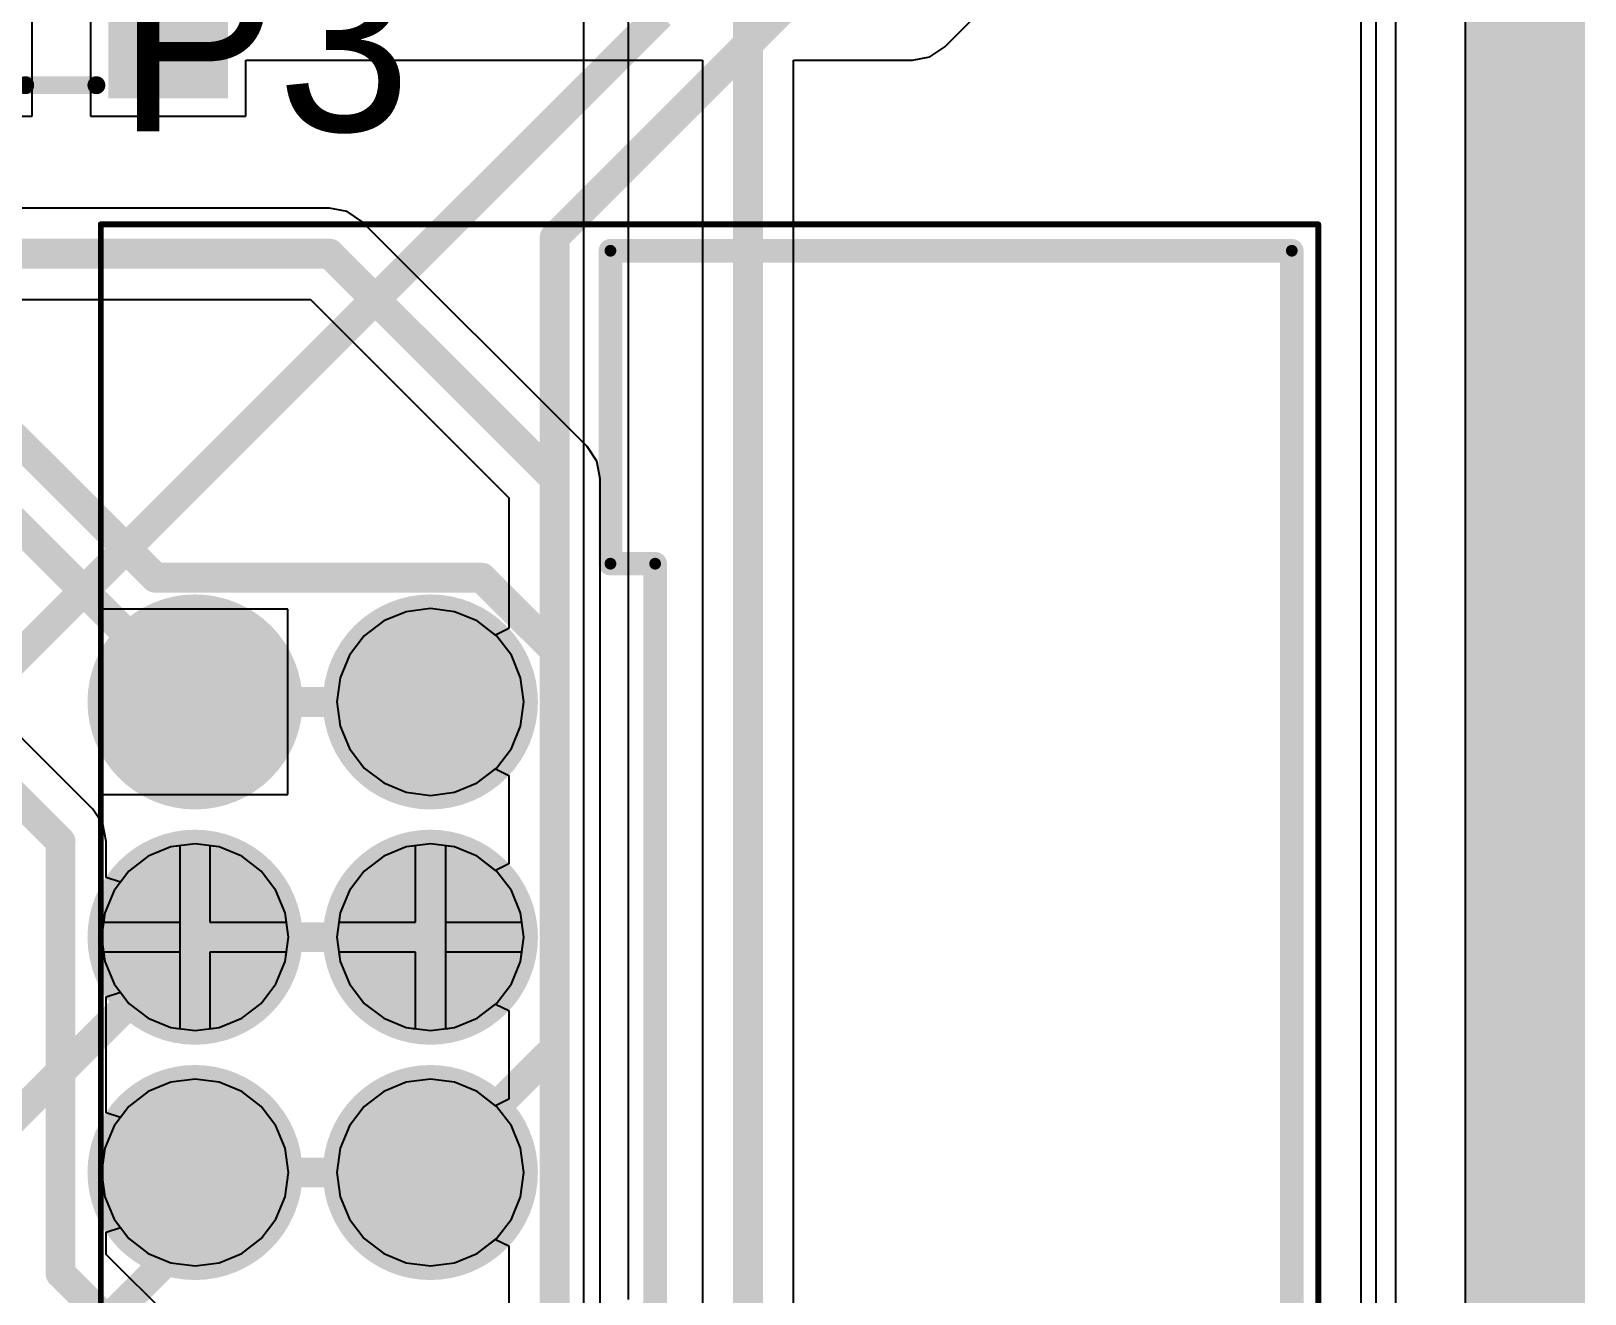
# Model space of a CAD drawing. Header units: millimetres. Extents: x 50.7 to 141.9, y 26.7 to 123.6.
# Drawn here: x 128.65 to 141.86, y 85.52 to 96.25 of the extents above; entities that cross this region are included whole.
import ezdxf

# ---------------------------------------------------------------- set-up
doc = ezdxf.new("R2010")
doc.units = ezdxf.units.MM
for name, color, linetype in [('BottomLayer', 5, 'Continuous'), ('BottomSolder', 6, 'Continuous'), ('InternalPlane1', 76, 'Continuous'), ('InternalPlane3', 216, 'Continuous'), ('Mechanical13', 56, 'Continuous'), ('Mechanical15', 56, 'Continuous'), ('MidLayer1', 16, 'Continuous'), ('MidLayer2', 76, 'Continuous'), ('MidLayer3', 90, 'Continuous'), ('MidLayer4', 156, 'Continuous'), ('MultiLayer', 9, 'Continuous'), ('TopLayer', 1, 'Continuous'), ('TopOverlay', 2, 'Continuous'), ('TopPaste', 8, 'Continuous'), ('TopSolder', 216, 'Continuous')]:
    doc.layers.add(name, color=color, linetype=linetype)

msp = doc.modelspace()

# ---------------------------------------------------------------- linework, layer by layer
at = {"layer": 'BottomLayer'}
for p, q in [((140.081, 122.174), (140.081, 78.105)), ((130.836, 91.339), (129.26, 91.339)), ((129.26, 91.339), (129.26, 89.763)), ((130.836, 89.763), (130.836, 91.339)), ((131.842, 91.318), (131.651, 91.239)), ((132.048, 91.345), (131.842, 91.318)), ((132.254, 91.318), (132.048, 91.345)), ((132.445, 91.239), (132.254, 91.318)), ((131.486, 91.113), (131.36, 90.948)), ((131.651, 91.239), (131.486, 91.113)), ((132.61, 91.113), (132.445, 91.239)), ((132.736, 90.948), (132.61, 91.113)), ((131.36, 90.948), (131.281, 90.757)), ((132.815, 90.757), (132.736, 90.948)), ((131.281, 90.757), (131.254, 90.551)), ((132.842, 90.551), (132.815, 90.757)), ((131.254, 90.551), (131.281, 90.345)), ((132.815, 90.345), (132.842, 90.551)), ((131.281, 90.345), (131.36, 90.154)), ((132.736, 90.154), (132.815, 90.345)), ((131.36, 90.154), (131.486, 89.989)), ((132.61, 89.989), (132.736, 90.154)), ((131.486, 89.989), (131.651, 89.863)), ((132.445, 89.863), (132.61, 89.989)), ((131.651, 89.863), (131.842, 89.784)), ((132.254, 89.784), (132.445, 89.863)), ((129.26, 89.763), (130.836, 89.763)), ((131.842, 89.784), (132.048, 89.757)), ((132.048, 89.757), (132.254, 89.784)), ((129.842, 89.318), (129.651, 89.239)), ((129.921, 89.329), (129.842, 89.318)), ((129.921, 88.678), (129.921, 89.329)), ((130.254, 89.318), (130.175, 89.329)), ((130.175, 89.329), (130.175, 88.678)), ((130.445, 89.239), (130.254, 89.318)), ((131.842, 89.318), (131.651, 89.239)), ((131.921, 89.329), (131.842, 89.318)), ((131.921, 88.678), (131.921, 89.329)), ((132.254, 89.318), (132.175, 89.329)), ((132.175, 89.329), (132.175, 88.678)), ((132.445, 89.239), (132.254, 89.318)), ((129.651, 89.239), (129.486, 89.113)), ((130.61, 89.113), (130.445, 89.239)), ((131.651, 89.239), (131.486, 89.113)), ((132.61, 89.113), (132.445, 89.239)), ((129.486, 89.113), (129.36, 88.948)), ((130.736, 88.948), (130.61, 89.113)), ((131.486, 89.113), (131.36, 88.948)), ((132.736, 88.948), (132.61, 89.113)), ((129.36, 88.948), (129.281, 88.757)), ((130.815, 88.757), (130.736, 88.948)), ((131.36, 88.948), (131.281, 88.757)), ((132.815, 88.757), (132.736, 88.948)), ((129.281, 88.757), (129.27, 88.678)), ((130.826, 88.678), (130.815, 88.757)), ((131.281, 88.757), (131.27, 88.678)), ((132.826, 88.678), (132.815, 88.757)), ((129.27, 88.678), (129.921, 88.678)), ((130.175, 88.678), (130.826, 88.678)), ((131.27, 88.678), (131.921, 88.678)), ((132.175, 88.678), (132.826, 88.678)), ((129.921, 88.424), (129.27, 88.424)), ((129.27, 88.424), (129.281, 88.345)), ((129.281, 88.345), (129.36, 88.154)), ((129.921, 87.773), (129.921, 88.424)), ((130.826, 88.424), (130.175, 88.424)), ((130.175, 88.424), (130.175, 87.773)), ((130.736, 88.154), (130.815, 88.345)), ((130.815, 88.345), (130.826, 88.424)), ((131.921, 88.424), (131.27, 88.424)), ((131.27, 88.424), (131.281, 88.345)), ((131.281, 88.345), (131.36, 88.154)), ((131.921, 87.773), (131.921, 88.424)), ((132.826, 88.424), (132.175, 88.424)), ((132.175, 88.424), (132.175, 87.773)), ((132.736, 88.154), (132.815, 88.345)), ((132.815, 88.345), (132.826, 88.424)), ((129.36, 88.154), (129.486, 87.989)), ((130.61, 87.989), (130.736, 88.154)), ((131.36, 88.154), (131.486, 87.989)), ((132.61, 87.989), (132.736, 88.154)), ((129.486, 87.989), (129.651, 87.863)), ((130.445, 87.863), (130.61, 87.989)), ((131.486, 87.989), (131.651, 87.863)), ((132.445, 87.863), (132.61, 87.989)), ((129.651, 87.863), (129.842, 87.784)), ((130.254, 87.784), (130.445, 87.863)), ((131.651, 87.863), (131.842, 87.784)), ((132.254, 87.784), (132.445, 87.863)), ((129.842, 87.784), (129.921, 87.773)), ((130.175, 87.773), (130.254, 87.784)), ((131.842, 87.784), (131.921, 87.773)), ((132.175, 87.773), (132.254, 87.784)), ((129.842, 87.318), (129.651, 87.239)), ((130.048, 87.345), (129.842, 87.318)), ((130.254, 87.318), (130.048, 87.345)), ((130.445, 87.239), (130.254, 87.318)), ((131.842, 87.318), (131.651, 87.239)), ((132.048, 87.345), (131.842, 87.318)), ((132.254, 87.318), (132.048, 87.345)), ((132.445, 87.239), (132.254, 87.318)), ((129.651, 87.239), (129.486, 87.113)), ((130.61, 87.113), (130.445, 87.239)), ((131.651, 87.239), (131.486, 87.113)), ((132.61, 87.113), (132.445, 87.239)), ((129.486, 87.113), (129.36, 86.948)), ((130.736, 86.948), (130.61, 87.113)), ((131.486, 87.113), (131.36, 86.948)), ((132.736, 86.948), (132.61, 87.113)), ((129.36, 86.948), (129.281, 86.757)), ((130.815, 86.757), (130.736, 86.948)), ((131.36, 86.948), (131.281, 86.757)), ((132.815, 86.757), (132.736, 86.948)), ((129.281, 86.757), (129.254, 86.551)), ((130.842, 86.551), (130.815, 86.757)), ((131.281, 86.757), (131.254, 86.551)), ((132.842, 86.551), (132.815, 86.757)), ((129.254, 86.551), (129.281, 86.345)), ((130.815, 86.345), (130.842, 86.551)), ((131.254, 86.551), (131.281, 86.345)), ((132.815, 86.345), (132.842, 86.551)), ((129.281, 86.345), (129.36, 86.154)), ((130.736, 86.154), (130.815, 86.345)), ((131.281, 86.345), (131.36, 86.154)), ((132.736, 86.154), (132.815, 86.345)), ((129.36, 86.154), (129.486, 85.989)), ((130.61, 85.989), (130.736, 86.154)), ((131.36, 86.154), (131.486, 85.989)), ((132.61, 85.989), (132.736, 86.154)), ((129.486, 85.989), (129.651, 85.863)), ((130.445, 85.863), (130.61, 85.989)), ((131.486, 85.989), (131.651, 85.863)), ((132.445, 85.863), (132.61, 85.989)), ((129.651, 85.863), (129.842, 85.784)), ((130.254, 85.784), (130.445, 85.863)), ((131.651, 85.863), (131.842, 85.784)), ((132.254, 85.784), (132.445, 85.863)), ((129.842, 85.784), (130.048, 85.757)), ((130.048, 85.757), (130.254, 85.784)), ((131.842, 85.784), (132.048, 85.757)), ((132.048, 85.757), (132.254, 85.784))]:
    msp.add_line(p, q, dxfattribs=at)
at = {"layer": 'BottomLayer', "const_width": 0.534}
for points in [[(131.781, 90.551, 1), (132.315, 90.551, 1)], [(129.781, 88.551, 1), (130.315, 88.551, 1)], [(131.781, 88.551, 1), (132.315, 88.551, 1)], [(129.781, 86.551, 1), (130.315, 86.551, 1)], [(131.781, 86.551, 1), (132.315, 86.551, 1)]]:
    msp.add_lwpolyline(points, format="xyb", close=True, dxfattribs=at)
at = {"layer": 'BottomLayer'}
msp.add_solid([(129.514, 91.085), (129.514, 90.017), (130.582, 91.085), (130.582, 90.017)], dxfattribs=at)
at = {"layer": 'BottomSolder', "const_width": 0.635}
for points in [[(131.73, 90.551, 1), (132.366, 90.551, 1)], [(129.73, 88.551, 1), (130.366, 88.551, 1)], [(131.73, 88.551, 1), (132.366, 88.551, 1)], [(129.73, 86.551, 1), (130.366, 86.551, 1)], [(131.73, 86.551, 1), (132.366, 86.551, 1)]]:
    msp.add_lwpolyline(points, format="xyb", close=True, dxfattribs=at)
at = {"layer": 'BottomSolder'}
msp.add_solid([(129.413, 91.186), (129.413, 89.916), (130.683, 91.186), (130.683, 89.916)], dxfattribs=at)
at = {"layer": 'InternalPlane1'}
msp.add_line((140.841, 121.918), (140.841, 77.419), dxfattribs=at)
at = {"layer": 'InternalPlane1', "const_width": 1.016}
msp.add_lwpolyline([(141.351, 76.909), (141.351, 122.129)], dxfattribs=at)
at = {"layer": 'InternalPlane1', "const_width": 0.914}
for points in [[(129.591, 90.551, 1), (130.505, 90.551, 1)], [(131.591, 90.551, 1), (132.505, 90.551, 1)], [(129.591, 88.551, 1), (130.505, 88.551, 1)], [(131.591, 88.551, 1), (132.505, 88.551, 1)], [(129.591, 86.551, 1), (130.505, 86.551, 1)], [(131.591, 86.551, 1), (132.505, 86.551, 1)]]:
    msp.add_lwpolyline(points, format="xyb", close=True, dxfattribs=at)
at = {"layer": 'InternalPlane3'}
msp.add_line((140.841, 121.918), (140.841, 77.419), dxfattribs=at)
at = {"layer": 'InternalPlane3', "const_width": 1.016}
msp.add_lwpolyline([(141.351, 76.909), (141.351, 122.129)], dxfattribs=at)
at = {"layer": 'InternalPlane3', "const_width": 0.914}
for points in [[(129.591, 90.551, 1), (130.505, 90.551, 1)], [(131.591, 90.551, 1), (132.505, 90.551, 1)], [(129.591, 88.551, 1), (130.505, 88.551, 1)], [(131.591, 88.551, 1), (132.505, 88.551, 1)], [(129.591, 86.551, 1), (130.505, 86.551, 1)], [(131.591, 86.551, 1), (132.505, 86.551, 1)]]:
    msp.add_lwpolyline(points, format="xyb", close=True, dxfattribs=at)
at = {"layer": 'Mechanical13', "const_width": 0.1}
for points in [[(133.578, 91.726), (133.578, 94.386)], [(133.578, 94.386), (139.368, 94.386)], [(139.368, 78.716), (139.368, 94.386)], [(133.578, 91.726), (133.958, 91.726)], [(133.958, 81.376), (133.958, 91.726)]]:
    msp.add_lwpolyline(points, dxfattribs=at)
at = {"layer": 'Mechanical13', "const_width": 0.05}
for points in [[(133.553, 94.386, 1), (133.603, 94.386, 1)], [(133.553, 94.386, 1), (133.603, 94.386, 1)], [(139.343, 94.386, 1), (139.393, 94.386, 1)], [(139.343, 94.386, 1), (139.393, 94.386, 1)], [(133.553, 91.726, 1), (133.603, 91.726, 1)], [(133.553, 91.726, 1), (133.603, 91.726, 1)], [(133.933, 91.726, 1), (133.983, 91.726, 1)], [(133.933, 91.726, 1), (133.983, 91.726, 1)]]:
    msp.add_lwpolyline(points, format="xyb", close=True, dxfattribs=at)
at = {"layer": 'Mechanical15', "const_width": 0.05}
for points in [[(129.248, 94.611), (139.593, 94.611)], [(129.248, 78.491), (129.248, 94.611)], [(139.593, 78.491), (139.593, 94.611)]]:
    msp.add_lwpolyline(points, dxfattribs=at)
at = {"layer": 'Mechanical15', "const_width": 0.025}
for points in [[(129.235, 94.611, 1), (129.26, 94.611, 1)], [(129.235, 94.611, 1), (129.26, 94.611, 1)], [(139.581, 94.611, 1), (139.605, 94.611, 1)], [(139.581, 94.611, 1), (139.605, 94.611, 1)]]:
    msp.add_lwpolyline(points, format="xyb", close=True, dxfattribs=at)
at = {"layer": 'MidLayer1', "const_width": 0.254}
for points in [[(124.416, 96.901), (129.71, 91.607)], [(124.206, 96.393), (130.048, 90.551)], [(129.71, 91.607), (132.485, 91.607)], [(132.485, 91.607), (133.104, 90.988)], [(133.104, 87.607), (133.104, 90.988)], [(130.048, 90.551), (132.048, 90.551)], [(128.111, 86.614), (130.048, 88.551)], [(130.048, 88.551), (132.048, 88.551)], [(132.048, 86.551), (133.104, 87.607)], [(130.048, 86.044), (130.048, 86.551)], [(130.048, 86.551), (132.048, 86.551)], [(128.992, 84.988), (130.048, 86.044)]]:
    msp.add_lwpolyline(points, dxfattribs=at)
at = {"layer": 'MidLayer1'}
for points, const_width in [([(129.647, 91.607, 1), (129.774, 91.607, 1)], 0.127), ([(129.647, 91.607, 1), (129.774, 91.607, 1)], 0.127), ([(132.422, 91.607, 1), (132.549, 91.607, 1)], 0.127), ([(132.422, 91.607, 1), (132.549, 91.607, 1)], 0.127), ([(133.041, 90.988, 1), (133.168, 90.988, 1)], 0.127), ([(133.041, 90.988, 1), (133.168, 90.988, 1)], 0.127), ([(131.781, 90.551, 1), (132.315, 90.551, 1)], 0.534), ([(129.984, 90.551, 1), (130.112, 90.551, 1)], 0.127), ([(129.984, 90.551, 1), (130.112, 90.551, 1)], 0.127), ([(131.985, 90.551, 1), (132.112, 90.551, 1)], 0.127), ([(129.781, 88.551, 1), (130.315, 88.551, 1)], 0.534), ([(131.781, 88.551, 1), (132.315, 88.551, 1)], 0.534), ([(129.984, 88.551, 1), (130.112, 88.551, 1)], 0.127), ([(129.984, 88.551, 1), (130.112, 88.551, 1)], 0.127), ([(131.985, 88.551, 1), (132.112, 88.551, 1)], 0.127), ([(133.041, 87.607, 1), (133.168, 87.607, 1)], 0.127), ([(133.041, 87.607, 1), (133.168, 87.607, 1)], 0.127), ([(129.781, 86.551, 1), (130.315, 86.551, 1)], 0.534), ([(131.781, 86.551, 1), (132.315, 86.551, 1)], 0.534), ([(129.984, 86.551, 1), (130.112, 86.551, 1)], 0.127), ([(129.984, 86.551, 1), (130.112, 86.551, 1)], 0.127), ([(131.985, 86.551, 1), (132.112, 86.551, 1)], 0.127), ([(131.985, 86.551, 1), (132.112, 86.551, 1)], 0.127), ([(129.984, 86.044, 1), (130.112, 86.044, 1)], 0.127), ([(129.984, 86.044, 1), (130.112, 86.044, 1)], 0.127)]:
    msp.add_lwpolyline(points, format="xyb", close=True, dxfattribs=dict(at, const_width=const_width))
msp.add_solid([(129.514, 91.085), (129.514, 90.017), (130.582, 91.085), (130.582, 90.017)], dxfattribs=at)
at = {"layer": 'MidLayer2', "const_width": 0.254}
for points in [[(133.104, 94.5), (135.382, 96.778)], [(127.869, 90.261), (134.001, 96.393)], [(133.104, 82.114), (133.104, 94.5)]]:
    msp.add_lwpolyline(points, dxfattribs=at)
at = {"layer": 'MidLayer2'}
for points, const_width in [([(133.041, 94.5, 1), (133.168, 94.5, 1)], 0.127), ([(133.041, 94.5, 1), (133.168, 94.5, 1)], 0.127), ([(131.781, 90.551, 1), (132.315, 90.551, 1)], 0.534), ([(129.781, 88.551, 1), (130.315, 88.551, 1)], 0.534), ([(131.781, 88.551, 1), (132.315, 88.551, 1)], 0.534), ([(129.781, 86.551, 1), (130.315, 86.551, 1)], 0.534), ([(131.781, 86.551, 1), (132.315, 86.551, 1)], 0.534)]:
    msp.add_lwpolyline(points, format="xyb", close=True, dxfattribs=dict(at, const_width=const_width))
msp.add_solid([(129.514, 91.085), (129.514, 90.017), (130.582, 91.085), (130.582, 90.017)], dxfattribs=at)
at = {"layer": 'MidLayer3'}
for p, q in [((140.248, 121.245), (140.248, 78.065)), ((130.836, 91.339), (129.26, 91.339)), ((129.26, 91.339), (129.26, 89.763)), ((130.836, 89.763), (130.836, 91.339)), ((131.842, 91.318), (131.651, 91.239)), ((132.048, 91.345), (131.842, 91.318)), ((132.254, 91.318), (132.048, 91.345)), ((132.445, 91.239), (132.254, 91.318)), ((131.486, 91.113), (131.36, 90.948)), ((131.651, 91.239), (131.486, 91.113)), ((132.61, 91.113), (132.445, 91.239)), ((132.736, 90.948), (132.61, 91.113)), ((131.36, 90.948), (131.281, 90.757)), ((132.815, 90.757), (132.736, 90.948)), ((131.281, 90.757), (131.254, 90.551)), ((132.842, 90.551), (132.815, 90.757)), ((131.254, 90.551), (131.281, 90.345)), ((132.815, 90.345), (132.842, 90.551)), ((131.281, 90.345), (131.36, 90.154)), ((132.736, 90.154), (132.815, 90.345)), ((131.36, 90.154), (131.486, 89.989)), ((132.61, 89.989), (132.736, 90.154)), ((131.486, 89.989), (131.651, 89.863)), ((132.445, 89.863), (132.61, 89.989)), ((131.651, 89.863), (131.842, 89.784)), ((132.254, 89.784), (132.445, 89.863)), ((129.26, 89.763), (130.836, 89.763)), ((131.842, 89.784), (132.048, 89.757)), ((132.048, 89.757), (132.254, 89.784)), ((129.842, 89.318), (129.651, 89.239)), ((130.048, 89.345), (129.842, 89.318)), ((130.254, 89.318), (130.048, 89.345)), ((130.445, 89.239), (130.254, 89.318)), ((131.842, 89.318), (131.651, 89.239)), ((132.048, 89.345), (131.842, 89.318)), ((132.254, 89.318), (132.048, 89.345)), ((132.445, 89.239), (132.254, 89.318)), ((129.651, 89.239), (129.486, 89.113)), ((130.61, 89.113), (130.445, 89.239)), ((131.651, 89.239), (131.486, 89.113)), ((132.61, 89.113), (132.445, 89.239)), ((129.486, 89.113), (129.36, 88.948)), ((130.736, 88.948), (130.61, 89.113)), ((131.486, 89.113), (131.36, 88.948)), ((132.736, 88.948), (132.61, 89.113)), ((129.36, 88.948), (129.281, 88.757)), ((130.815, 88.757), (130.736, 88.948)), ((131.36, 88.948), (131.281, 88.757)), ((132.815, 88.757), (132.736, 88.948)), ((129.281, 88.757), (129.254, 88.551)), ((130.842, 88.551), (130.815, 88.757)), ((131.281, 88.757), (131.254, 88.551)), ((132.842, 88.551), (132.815, 88.757)), ((129.254, 88.551), (129.281, 88.345)), ((130.815, 88.345), (130.842, 88.551)), ((131.254, 88.551), (131.281, 88.345)), ((132.815, 88.345), (132.842, 88.551)), ((129.281, 88.345), (129.36, 88.154)), ((130.736, 88.154), (130.815, 88.345)), ((131.281, 88.345), (131.36, 88.154)), ((132.736, 88.154), (132.815, 88.345)), ((129.36, 88.154), (129.486, 87.989)), ((130.61, 87.989), (130.736, 88.154)), ((131.36, 88.154), (131.486, 87.989)), ((132.61, 87.989), (132.736, 88.154)), ((129.486, 87.989), (129.651, 87.863)), ((130.445, 87.863), (130.61, 87.989)), ((131.486, 87.989), (131.651, 87.863)), ((132.445, 87.863), (132.61, 87.989)), ((129.651, 87.863), (129.842, 87.784)), ((130.254, 87.784), (130.445, 87.863)), ((131.651, 87.863), (131.842, 87.784)), ((132.254, 87.784), (132.445, 87.863)), ((129.842, 87.784), (130.048, 87.757)), ((130.048, 87.757), (130.254, 87.784)), ((131.842, 87.784), (132.048, 87.757)), ((132.048, 87.757), (132.254, 87.784)), ((129.842, 87.318), (129.651, 87.239)), ((130.048, 87.345), (129.842, 87.318)), ((130.254, 87.318), (130.048, 87.345)), ((130.445, 87.239), (130.254, 87.318)), ((131.842, 87.318), (131.651, 87.239)), ((132.048, 87.345), (131.842, 87.318)), ((132.254, 87.318), (132.048, 87.345)), ((132.445, 87.239), (132.254, 87.318)), ((129.651, 87.239), (129.486, 87.113)), ((130.61, 87.113), (130.445, 87.239)), ((131.651, 87.239), (131.486, 87.113)), ((132.61, 87.113), (132.445, 87.239)), ((129.486, 87.113), (129.36, 86.948)), ((130.736, 86.948), (130.61, 87.113)), ((131.486, 87.113), (131.36, 86.948)), ((132.736, 86.948), (132.61, 87.113)), ((129.36, 86.948), (129.281, 86.757)), ((130.815, 86.757), (130.736, 86.948)), ((131.36, 86.948), (131.281, 86.757)), ((132.815, 86.757), (132.736, 86.948)), ((129.281, 86.757), (129.254, 86.551)), ((130.842, 86.551), (130.815, 86.757)), ((131.281, 86.757), (131.254, 86.551)), ((132.842, 86.551), (132.815, 86.757)), ((129.254, 86.551), (129.281, 86.345)), ((130.815, 86.345), (130.842, 86.551)), ((131.254, 86.551), (131.281, 86.345)), ((132.815, 86.345), (132.842, 86.551)), ((129.281, 86.345), (129.36, 86.154)), ((130.736, 86.154), (130.815, 86.345)), ((131.281, 86.345), (131.36, 86.154)), ((132.736, 86.154), (132.815, 86.345)), ((129.36, 86.154), (129.486, 85.989)), ((130.61, 85.989), (130.736, 86.154)), ((131.36, 86.154), (131.486, 85.989)), ((132.61, 85.989), (132.736, 86.154)), ((129.486, 85.989), (129.651, 85.863)), ((130.445, 85.863), (130.61, 85.989)), ((131.486, 85.989), (131.651, 85.863)), ((132.445, 85.863), (132.61, 85.989)), ((129.651, 85.863), (129.842, 85.784)), ((130.254, 85.784), (130.445, 85.863)), ((131.651, 85.863), (131.842, 85.784)), ((132.254, 85.784), (132.445, 85.863)), ((129.842, 85.784), (130.048, 85.757)), ((130.048, 85.757), (130.254, 85.784)), ((131.842, 85.784), (132.048, 85.757)), ((132.048, 85.757), (132.254, 85.784))]:
    msp.add_line(p, q, dxfattribs=at)
at = {"layer": 'MidLayer3', "const_width": 0.534}
for points in [[(131.781, 90.551, 1), (132.315, 90.551, 1)], [(129.781, 88.551, 1), (130.315, 88.551, 1)], [(131.781, 88.551, 1), (132.315, 88.551, 1)], [(129.781, 86.551, 1), (130.315, 86.551, 1)], [(131.781, 86.551, 1), (132.315, 86.551, 1)]]:
    msp.add_lwpolyline(points, format="xyb", close=True, dxfattribs=at)
at = {"layer": 'MidLayer3'}
msp.add_solid([(129.514, 91.085), (129.514, 90.017), (130.582, 91.085), (130.582, 90.017)], dxfattribs=at)
at = {"layer": 'MidLayer4'}
for p, q in [((140.081, 110.998), (140.081, 94.869)), ((133.35, 96.87), (133.35, 83.698)), ((133.731, 85.471), (133.731, 96.586)), ((140.081, 94.869), (140.081, 78.359)), ((130.836, 91.339), (129.26, 91.339)), ((129.26, 91.339), (129.26, 89.763)), ((130.836, 89.763), (130.836, 91.339)), ((131.842, 91.318), (131.651, 91.239)), ((132.048, 91.345), (131.842, 91.318)), ((132.254, 91.318), (132.048, 91.345)), ((132.445, 91.239), (132.254, 91.318)), ((131.486, 91.113), (131.36, 90.948)), ((131.651, 91.239), (131.486, 91.113)), ((132.61, 91.113), (132.445, 91.239)), ((132.736, 90.948), (132.61, 91.113)), ((131.36, 90.948), (131.281, 90.757)), ((132.815, 90.757), (132.736, 90.948)), ((131.281, 90.757), (131.254, 90.551)), ((132.842, 90.551), (132.815, 90.757)), ((131.254, 90.551), (131.281, 90.345)), ((132.815, 90.345), (132.842, 90.551)), ((131.281, 90.345), (131.36, 90.154)), ((132.736, 90.154), (132.815, 90.345)), ((131.36, 90.154), (131.486, 89.989)), ((132.61, 89.989), (132.736, 90.154)), ((131.486, 89.989), (131.651, 89.863)), ((132.445, 89.863), (132.61, 89.989)), ((131.651, 89.863), (131.842, 89.784)), ((132.254, 89.784), (132.445, 89.863)), ((129.26, 89.763), (130.836, 89.763)), ((131.842, 89.784), (132.048, 89.757)), ((132.048, 89.757), (132.254, 89.784)), ((129.842, 89.318), (129.651, 89.239)), ((129.921, 89.329), (129.842, 89.318)), ((129.921, 88.678), (129.921, 89.329)), ((130.254, 89.318), (130.175, 89.329)), ((130.175, 89.329), (130.175, 88.678)), ((130.445, 89.239), (130.254, 89.318)), ((131.842, 89.318), (131.651, 89.239)), ((131.921, 89.329), (131.842, 89.318)), ((131.921, 88.678), (131.921, 89.329)), ((132.254, 89.318), (132.175, 89.329)), ((132.175, 89.329), (132.175, 88.678)), ((132.445, 89.239), (132.254, 89.318)), ((129.651, 89.239), (129.486, 89.113)), ((130.61, 89.113), (130.445, 89.239)), ((131.651, 89.239), (131.486, 89.113)), ((132.61, 89.113), (132.445, 89.239)), ((129.486, 89.113), (129.36, 88.948)), ((130.736, 88.948), (130.61, 89.113)), ((131.486, 89.113), (131.36, 88.948)), ((132.736, 88.948), (132.61, 89.113)), ((129.36, 88.948), (129.281, 88.757)), ((130.815, 88.757), (130.736, 88.948)), ((131.36, 88.948), (131.281, 88.757)), ((132.815, 88.757), (132.736, 88.948)), ((129.281, 88.757), (129.27, 88.678)), ((130.826, 88.678), (130.815, 88.757)), ((131.281, 88.757), (131.27, 88.678)), ((132.826, 88.678), (132.815, 88.757)), ((129.27, 88.678), (129.921, 88.678)), ((130.175, 88.678), (130.826, 88.678)), ((131.27, 88.678), (131.921, 88.678)), ((132.175, 88.678), (132.826, 88.678)), ((129.921, 88.424), (129.27, 88.424)), ((129.27, 88.424), (129.281, 88.345)), ((129.281, 88.345), (129.36, 88.154)), ((129.921, 87.773), (129.921, 88.424)), ((130.826, 88.424), (130.175, 88.424)), ((130.175, 88.424), (130.175, 87.773)), ((130.736, 88.154), (130.815, 88.345)), ((130.815, 88.345), (130.826, 88.424)), ((131.921, 88.424), (131.27, 88.424)), ((131.27, 88.424), (131.281, 88.345)), ((131.281, 88.345), (131.36, 88.154)), ((131.921, 87.773), (131.921, 88.424)), ((132.826, 88.424), (132.175, 88.424)), ((132.175, 88.424), (132.175, 87.773)), ((132.736, 88.154), (132.815, 88.345)), ((132.815, 88.345), (132.826, 88.424)), ((129.36, 88.154), (129.486, 87.989)), ((130.61, 87.989), (130.736, 88.154)), ((131.36, 88.154), (131.486, 87.989)), ((132.61, 87.989), (132.736, 88.154)), ((129.486, 87.989), (129.651, 87.863)), ((130.445, 87.863), (130.61, 87.989)), ((131.486, 87.989), (131.651, 87.863)), ((132.445, 87.863), (132.61, 87.989)), ((129.651, 87.863), (129.842, 87.784)), ((130.254, 87.784), (130.445, 87.863)), ((131.651, 87.863), (131.842, 87.784)), ((132.254, 87.784), (132.445, 87.863)), ((129.842, 87.784), (129.921, 87.773)), ((130.175, 87.773), (130.254, 87.784)), ((131.842, 87.784), (131.921, 87.773)), ((132.175, 87.773), (132.254, 87.784)), ((129.842, 87.318), (129.651, 87.239)), ((130.048, 87.345), (129.842, 87.318)), ((130.254, 87.318), (130.048, 87.345)), ((130.445, 87.239), (130.254, 87.318)), ((131.842, 87.318), (131.651, 87.239)), ((132.048, 87.345), (131.842, 87.318)), ((132.254, 87.318), (132.048, 87.345)), ((132.445, 87.239), (132.254, 87.318)), ((129.651, 87.239), (129.486, 87.113)), ((130.61, 87.113), (130.445, 87.239)), ((131.651, 87.239), (131.486, 87.113)), ((132.61, 87.113), (132.445, 87.239)), ((129.486, 87.113), (129.36, 86.948)), ((130.736, 86.948), (130.61, 87.113)), ((131.486, 87.113), (131.36, 86.948)), ((132.736, 86.948), (132.61, 87.113)), ((129.36, 86.948), (129.281, 86.757)), ((130.815, 86.757), (130.736, 86.948)), ((131.36, 86.948), (131.281, 86.757)), ((132.815, 86.757), (132.736, 86.948)), ((129.281, 86.757), (129.254, 86.551)), ((130.842, 86.551), (130.815, 86.757)), ((131.281, 86.757), (131.254, 86.551)), ((132.842, 86.551), (132.815, 86.757)), ((129.254, 86.551), (129.281, 86.345)), ((130.815, 86.345), (130.842, 86.551)), ((131.254, 86.551), (131.281, 86.345)), ((132.815, 86.345), (132.842, 86.551)), ((129.281, 86.345), (129.36, 86.154)), ((130.736, 86.154), (130.815, 86.345)), ((131.281, 86.345), (131.36, 86.154)), ((132.736, 86.154), (132.815, 86.345)), ((129.36, 86.154), (129.486, 85.989)), ((130.61, 85.989), (130.736, 86.154)), ((131.36, 86.154), (131.486, 85.989)), ((132.61, 85.989), (132.736, 86.154)), ((129.486, 85.989), (129.651, 85.863)), ((130.445, 85.863), (130.61, 85.989)), ((131.486, 85.989), (131.651, 85.863)), ((132.445, 85.863), (132.61, 85.989)), ((129.651, 85.863), (129.842, 85.784)), ((130.254, 85.784), (130.445, 85.863)), ((131.651, 85.863), (131.842, 85.784)), ((132.254, 85.784), (132.445, 85.863)), ((129.842, 85.784), (130.048, 85.757)), ((130.048, 85.757), (130.254, 85.784)), ((131.842, 85.784), (132.048, 85.757)), ((132.048, 85.757), (132.254, 85.784))]:
    msp.add_line(p, q, dxfattribs=at)
at = {"layer": 'MidLayer4', "const_width": 0.534}
for points in [[(131.781, 90.551, 1), (132.315, 90.551, 1)], [(129.781, 88.551, 1), (130.315, 88.551, 1)], [(131.781, 88.551, 1), (132.315, 88.551, 1)], [(129.781, 86.551, 1), (130.315, 86.551, 1)], [(131.781, 86.551, 1), (132.315, 86.551, 1)]]:
    msp.add_lwpolyline(points, format="xyb", close=True, dxfattribs=at)
at = {"layer": 'MidLayer4'}
msp.add_solid([(129.514, 91.085), (129.514, 90.017), (130.582, 91.085), (130.582, 90.017)], dxfattribs=at)
at = {"layer": 'MultiLayer', "const_width": 0.534}
for points in [[(131.781, 90.551, 1), (132.315, 90.551, 1)], [(129.781, 88.551, 1), (130.315, 88.551, 1)], [(131.781, 88.551, 1), (132.315, 88.551, 1)], [(129.781, 86.551, 1), (130.315, 86.551, 1)], [(131.781, 86.551, 1), (132.315, 86.551, 1)]]:
    msp.add_lwpolyline(points, format="xyb", close=True, dxfattribs=at)
at = {"layer": 'MultiLayer'}
msp.add_solid([(129.514, 91.085), (129.514, 90.017), (130.582, 91.085), (130.582, 90.017)], dxfattribs=at)
at = {"layer": 'TopLayer'}
for p, q in [((139.954, 122.643), (139.954, 78.105)), ((136.419, 96.118), (137.435, 97.134)), ((128.665, 95.529), (128.665, 97.021)), ((129.159, 97.021), (129.159, 95.529)), ((130.48, 95.529), (130.48, 96.005)), ((130.48, 96.005), (134.359, 96.005)), ((134.359, 96.005), (134.359, 83.917)), ((135.135, 83.757), (135.135, 96.005)), ((135.135, 96.005), (136.144, 96.005)), ((136.144, 96.005), (136.293, 96.034)), ((136.293, 96.034), (136.419, 96.118)), ((127.345, 95.529), (128.665, 95.529)), ((129.159, 95.529), (130.48, 95.529)), ((131.191, 94.749), (115.57, 94.749)), ((131.34, 94.72), (131.191, 94.749)), ((131.466, 94.636), (131.34, 94.72)), ((133.379, 92.723), (131.466, 94.636)), ((124.882, 93.973), (131.03, 93.973)), ((131.03, 93.973), (132.716, 92.287)), ((129.18, 89.639), (125.072, 93.747)), ((133.463, 92.597), (133.379, 92.723)), ((133.492, 92.448), (133.463, 92.597)), ((133.492, 83.607), (133.492, 92.448)), ((132.716, 92.287), (132.716, 91.175)), ((130.836, 91.339), (129.26, 91.339)), ((129.26, 91.339), (129.26, 89.763)), ((130.836, 89.763), (130.836, 91.339)), ((131.842, 91.318), (131.651, 91.239)), ((132.048, 91.345), (131.842, 91.318)), ((132.254, 91.318), (132.048, 91.345)), ((132.445, 91.239), (132.254, 91.318)), ((131.486, 91.113), (131.36, 90.948)), ((131.651, 91.239), (131.486, 91.113)), ((132.602, 91.119), (132.445, 91.239)), ((132.716, 91.175), (132.602, 91.119)), ((131.36, 90.948), (131.281, 90.757)), ((131.281, 90.757), (131.254, 90.551)), ((131.254, 90.551), (131.281, 90.345)), ((131.281, 90.345), (131.36, 90.154)), ((131.36, 90.154), (131.486, 89.989)), ((131.486, 89.989), (131.651, 89.863)), ((132.445, 89.863), (132.602, 89.983)), ((132.602, 89.983), (132.716, 89.927)), ((132.716, 89.927), (132.716, 89.175)), ((131.651, 89.863), (131.842, 89.784)), ((132.254, 89.784), (132.445, 89.863)), ((129.26, 89.763), (130.836, 89.763)), ((131.842, 89.784), (132.048, 89.757)), ((132.048, 89.757), (132.254, 89.784)), ((129.264, 89.513), (129.18, 89.639)), ((129.293, 89.364), (129.264, 89.513)), ((129.293, 89.059), (129.293, 89.364)), ((129.842, 89.318), (129.651, 89.239)), ((129.921, 89.329), (129.842, 89.318)), ((129.921, 88.551), (129.921, 89.329)), ((130.254, 89.318), (130.175, 89.329)), ((130.175, 89.329), (130.175, 88.678)), ((130.445, 89.239), (130.254, 89.318)), ((131.842, 89.318), (131.651, 89.239)), ((131.921, 89.329), (131.842, 89.318)), ((131.921, 88.678), (131.921, 89.329)), ((132.254, 89.318), (132.175, 89.329)), ((132.175, 89.329), (132.175, 88.551)), ((132.445, 89.239), (132.254, 89.318)), ((129.651, 89.239), (129.486, 89.113)), ((130.61, 89.113), (130.445, 89.239)), ((131.651, 89.239), (131.486, 89.113)), ((132.602, 89.119), (132.445, 89.239)), ((132.716, 89.175), (132.602, 89.119)), ((129.414, 89.018), (129.293, 89.059)), ((129.486, 89.113), (129.414, 89.018)), ((130.736, 88.948), (130.61, 89.113)), ((131.486, 89.113), (131.36, 88.948)), ((130.815, 88.757), (130.736, 88.948)), ((131.36, 88.948), (131.281, 88.757)), ((130.826, 88.678), (130.815, 88.757)), ((131.281, 88.757), (131.27, 88.678)), ((130.175, 88.678), (130.826, 88.678)), ((131.27, 88.678), (131.921, 88.678)), ((129.921, 87.773), (129.921, 88.551)), ((132.175, 88.551), (132.175, 87.773)), ((130.826, 88.424), (130.175, 88.424)), ((130.175, 88.424), (130.175, 87.773)), ((130.736, 88.154), (130.815, 88.345)), ((130.815, 88.345), (130.826, 88.424)), ((131.921, 88.424), (131.27, 88.424)), ((131.27, 88.424), (131.281, 88.345)), ((131.281, 88.345), (131.36, 88.154)), ((131.921, 87.773), (131.921, 88.424)), ((129.293, 88.043), (129.414, 88.084)), ((129.414, 88.084), (129.486, 87.989)), ((130.61, 87.989), (130.736, 88.154)), ((131.36, 88.154), (131.486, 87.989)), ((129.293, 87.059), (129.293, 88.043)), ((129.486, 87.989), (129.651, 87.863)), ((130.445, 87.863), (130.61, 87.989)), ((131.486, 87.989), (131.651, 87.863)), ((132.445, 87.863), (132.602, 87.983)), ((132.602, 87.983), (132.716, 87.927)), ((129.651, 87.863), (129.842, 87.784)), ((130.254, 87.784), (130.445, 87.863)), ((131.651, 87.863), (131.842, 87.784)), ((132.254, 87.784), (132.445, 87.863)), ((132.716, 87.927), (132.716, 87.175)), ((129.842, 87.784), (129.921, 87.773)), ((130.175, 87.773), (130.254, 87.784)), ((131.842, 87.784), (131.921, 87.773)), ((132.175, 87.773), (132.254, 87.784)), ((129.842, 87.318), (129.651, 87.239)), ((130.048, 87.345), (129.842, 87.318)), ((130.254, 87.318), (130.048, 87.345)), ((130.445, 87.239), (130.254, 87.318)), ((131.842, 87.318), (131.651, 87.239)), ((132.048, 87.345), (131.842, 87.318)), ((132.254, 87.318), (132.048, 87.345)), ((132.445, 87.239), (132.254, 87.318)), ((129.651, 87.239), (129.486, 87.113)), ((130.61, 87.113), (130.445, 87.239)), ((131.651, 87.239), (131.486, 87.113)), ((132.602, 87.119), (132.445, 87.239)), ((132.716, 87.175), (132.602, 87.119)), ((129.414, 87.018), (129.293, 87.059)), ((129.486, 87.113), (129.414, 87.018)), ((130.736, 86.948), (130.61, 87.113)), ((131.486, 87.113), (131.36, 86.948)), ((130.815, 86.757), (130.736, 86.948)), ((131.36, 86.948), (131.281, 86.757)), ((130.842, 86.551), (130.815, 86.757)), ((131.281, 86.757), (131.254, 86.551)), ((130.815, 86.345), (130.842, 86.551)), ((131.254, 86.551), (131.281, 86.345)), ((130.736, 86.154), (130.815, 86.345)), ((131.281, 86.345), (131.36, 86.154)), ((130.61, 85.989), (130.736, 86.154)), ((131.36, 86.154), (131.486, 85.989)), ((129.293, 86.043), (129.414, 86.084)), ((129.293, 85.855), (129.293, 86.043)), ((129.414, 86.084), (129.486, 85.989)), ((129.486, 85.989), (129.651, 85.863)), ((130.445, 85.863), (130.61, 85.989)), ((131.486, 85.989), (131.651, 85.863)), ((132.445, 85.863), (132.602, 85.983)), ((132.602, 85.983), (132.716, 85.927)), ((129.834, 85.315), (129.293, 85.855)), ((129.651, 85.863), (129.842, 85.784)), ((130.254, 85.784), (130.445, 85.863)), ((131.651, 85.863), (131.842, 85.784)), ((132.254, 85.784), (132.445, 85.863)), ((132.716, 85.927), (132.716, 85.175)), ((129.842, 85.784), (130.048, 85.757)), ((130.048, 85.757), (130.254, 85.784)), ((131.842, 85.784), (132.048, 85.757)), ((132.048, 85.757), (132.254, 85.784))]:
    msp.add_line(p, q, dxfattribs=at)
at = {"layer": 'TopLayer', "const_width": 0.254}
for points in [[(134.747, 83.757), (134.747, 96.393)], [(115.57, 94.361), (131.191, 94.361)], [(131.191, 94.361), (133.104, 92.448)], [(124.797, 93.472), (128.905, 89.364)], [(133.104, 83.607), (133.104, 92.448)], [(128.905, 85.694), (128.905, 89.364)], [(128.905, 85.694), (130.048, 84.551)]]:
    msp.add_lwpolyline(points, dxfattribs=at)
at = {"layer": 'TopLayer'}
for points, const_width in [([(131.127, 94.361, 1), (131.255, 94.361, 1)], 0.127), ([(131.127, 94.361, 1), (131.255, 94.361, 1)], 0.127), ([(133.041, 92.448, 1), (133.168, 92.448, 1)], 0.127), ([(133.041, 92.448, 1), (133.168, 92.448, 1)], 0.127), ([(131.781, 90.551, 1), (132.315, 90.551, 1)], 0.534), ([(128.841, 89.364, 1), (128.969, 89.364, 1)], 0.127), ([(128.841, 89.364, 1), (128.969, 89.364, 1)], 0.127), ([(129.781, 88.551, 1), (130.315, 88.551, 1)], 0.534), ([(131.781, 88.551, 1), (132.315, 88.551, 1)], 0.534), ([(129.781, 86.551, 1), (130.315, 86.551, 1)], 0.534), ([(131.781, 86.551, 1), (132.315, 86.551, 1)], 0.534), ([(128.841, 85.694, 1), (128.969, 85.694, 1)], 0.127), ([(128.841, 85.694, 1), (128.969, 85.694, 1)], 0.127)]:
    msp.add_lwpolyline(points, format="xyb", close=True, dxfattribs=dict(at, const_width=const_width))
for points in [[(129.413, 95.783), (130.226, 95.783), (129.413, 97.003), (130.226, 97.003)], [(129.514, 91.085), (129.514, 90.017), (130.582, 91.085), (130.582, 90.017)]]:
    msp.add_solid(points, dxfattribs=at)
at = {"layer": 'TopOverlay'}
for points, const_width in [([(128.605, 95.793), (129.21, 95.793)], 0.152), ([(133.578, 94.386), (139.368, 94.386)], 0.2), ([(133.578, 91.726), (133.578, 94.386)], 0.2), ([(139.368, 78.716), (139.368, 94.386)], 0.2), ([(133.578, 91.726), (133.958, 91.726)], 0.2), ([(133.958, 81.376), (133.958, 91.726)], 0.2)]:
    msp.add_lwpolyline(points, dxfattribs=dict(at, const_width=const_width))
for points, const_width in [([(128.567, 95.793, 1), (128.643, 95.793, 1)], 0.0762), ([(129.172, 95.793, 1), (129.248, 95.793, 1)], 0.0762), ([(133.528, 94.386, 1), (133.628, 94.386, 1)], 0.1), ([(133.528, 94.386, 1), (133.628, 94.386, 1)], 0.1), ([(139.318, 94.386, 1), (139.418, 94.386, 1)], 0.1), ([(139.318, 94.386, 1), (139.418, 94.386, 1)], 0.1), ([(133.528, 91.726, 1), (133.628, 91.726, 1)], 0.1), ([(133.528, 91.726, 1), (133.628, 91.726, 1)], 0.1), ([(133.908, 91.726, 1), (134.008, 91.726, 1)], 0.1), ([(133.908, 91.726, 1), (134.008, 91.726, 1)], 0.1)]:
    msp.add_lwpolyline(points, format="xyb", close=True, dxfattribs=dict(at, const_width=const_width))
at = {"layer": 'TopPaste'}
msp.add_solid([(129.413, 95.783), (130.226, 95.783), (129.413, 97.003), (130.226, 97.003)], dxfattribs=at)
at = {"layer": 'TopSolder', "const_width": 0.635}
for points in [[(131.73, 90.551, 1), (132.366, 90.551, 1)], [(129.73, 88.551, 1), (130.366, 88.551, 1)], [(131.73, 88.551, 1), (132.366, 88.551, 1)], [(129.73, 86.551, 1), (130.366, 86.551, 1)], [(131.73, 86.551, 1), (132.366, 86.551, 1)]]:
    msp.add_lwpolyline(points, format="xyb", close=True, dxfattribs=at)
at = {"layer": 'TopSolder'}
for points in [[(129.311, 95.682), (130.327, 95.682), (129.311, 97.104), (130.327, 97.104)], [(129.413, 91.186), (129.413, 89.916), (130.683, 91.186), (130.683, 89.916)]]:
    msp.add_solid(points, dxfattribs=at)

# ---------------------------------------------------------------- texts
at = {"layer": 'TopOverlay'}
msp.add_text('P3', height=1.524, dxfattribs=at).set_placement((129.388, 95.402))

doc.saveas('drawing.dxf')
